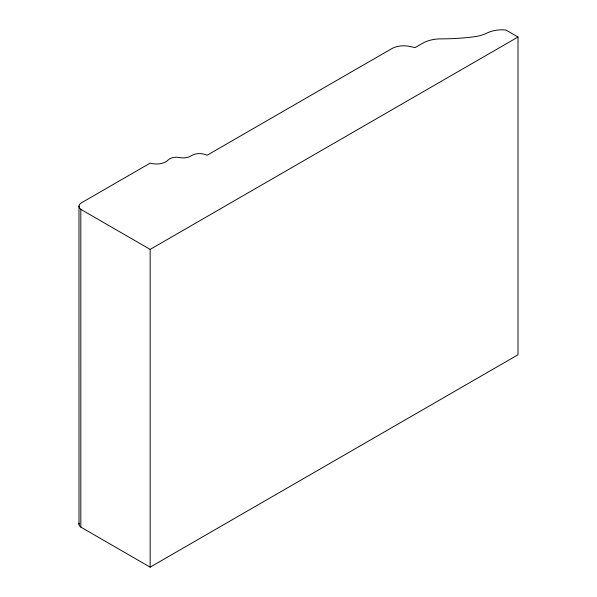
<?xml version="1.0" encoding="UTF-8"?>
<svg xmlns="http://www.w3.org/2000/svg" width="597" height="597" viewBox="0 0 597 597"><rect width="100%" height="100%" fill="white"/><g stroke="black" fill="none" stroke-linecap="round" stroke-linejoin="round"><path stroke-width="0.9" d="M518.009 37.014L505.98 30.074A22.328 12.888 0 0 0 487.204 32.962A30.492 17.604 0 0 1 473.772 36.82A156.018 90.072 0 0 1 440.952 38.865A26.014 15.015 0 0 0 422.489 43.32L415.102 47.581L410.34 46.581A17.029 9.828 0 0 0 391.684 48.685L207.055 155.287A11.037 6.373 0 0 0 191.152 155.824A10.41 6.015 0 0 1 179.518 157.548A9.194 5.306 0 0 0 168.16 159.989A13.231 7.642 0 0 1 150.22 163.093L81.505 202.771A8.619 4.977 0 0 0 80.826 209.368L150.153 249.397L518.009 37.014L518.009 354.775L150.153 567.15L80.826 527.121A8.619 4.977 0 0 1 79.117 523.151M150.153 249.397L150.153 567.15M80.826 209.368L80.826 527.121M78.991 205.995L78.998 524.353"/></g></svg>
